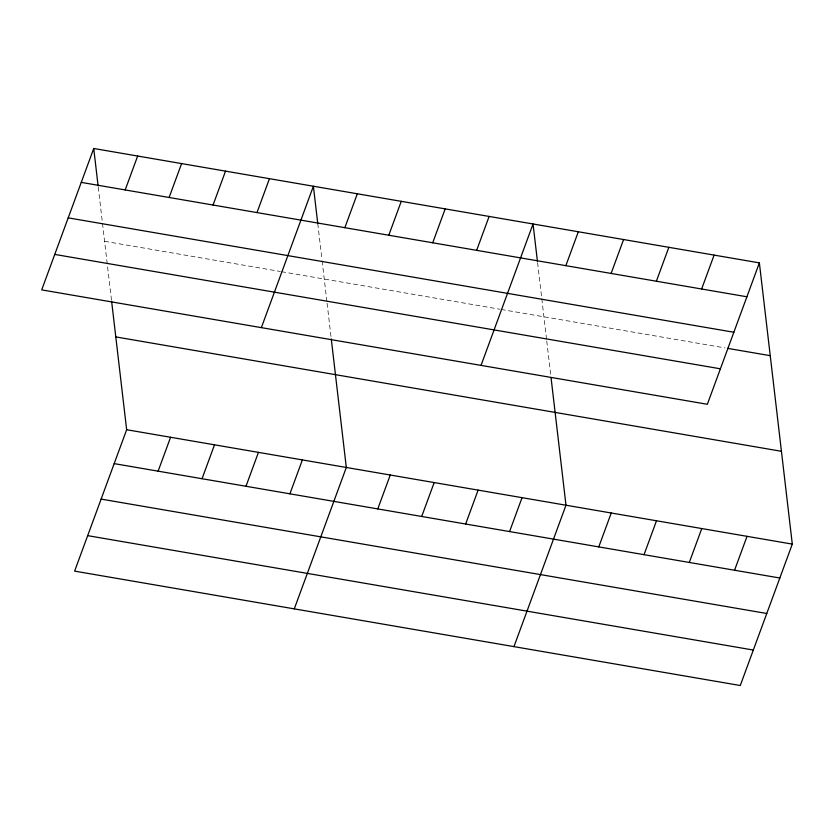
<?xml version="1.0" encoding="UTF-8"?>
<svg xmlns="http://www.w3.org/2000/svg" width="834" height="834" viewBox="0 0 834 834"><rect width="100%" height="100%" fill="white"/><g stroke="black" fill="none" stroke-linecap="round" stroke-linejoin="round"><path stroke-width="0.63" stroke-dasharray="4.17 3.13" d="M104.594 241.297L280.318 271.488M281.579 271.707L499.983 309.237M501.244 309.456L724.975 347.903M537.586 262.658L541.652 297.457M541.808 298.749L546.604 339.74M546.76 341.012L550.784 375.436M317.764 223.616L321.997 259.708M322.143 261L326.938 301.991M327.095 303.263L331.119 337.687M98.256 187.16L111.454 299.938"/><path stroke-width="1.25" d="M93.731 148.483L41.7 289.888L707.347 404.281L759.378 262.877L93.731 148.483L98.099 185.867M125.183 189.933L137.662 156.041M169.114 197.491L181.593 163.589M111.61 301.21L126.653 429.719L74.622 571.123L740.269 685.517L792.3 544.112L759.378 262.877M213.056 205.039L225.524 171.137M158.116 471.168L170.584 437.266M256.987 212.587L269.455 178.685M202.047 478.716L214.515 444.814M261.365 327.637L313.386 186.232L317.764 223.616M245.978 486.274L258.446 452.372M344.849 227.682L357.327 193.79M289.909 493.822L302.388 459.92M388.78 235.24L401.258 201.338M294.287 608.872L346.318 467.467L331.275 338.958M432.71 242.788L445.189 208.886M377.781 508.917L390.249 475.015M476.652 250.336L489.12 216.433M421.712 516.465L434.18 482.563M481.03 365.386L533.051 223.981L537.43 261.365M465.643 524.023L478.111 490.121M565.848 265.66L578.316 231.758M509.574 531.571L522.042 497.669M611.114 273.437L623.582 239.546M513.952 646.621L565.984 505.216L551.086 377.99M656.368 281.225L668.847 247.323M598.77 546.895L611.249 512.993M701.634 289.002L714.112 255.1M644.036 554.673L656.504 520.77M689.301 562.45L701.769 528.558M734.566 570.237L747.035 536.335M81.252 182.385L746.899 296.779M68.2 217.862L733.847 332.255M727.488 348.341L770.241 355.68M54.752 254.412L720.399 368.805M115.79 336.915L781.437 451.298M126.653 429.719L792.3 544.112M114.185 463.621L779.832 578.014M101.123 499.097L766.78 613.49M87.674 535.647L753.331 650.04"/></g></svg>
